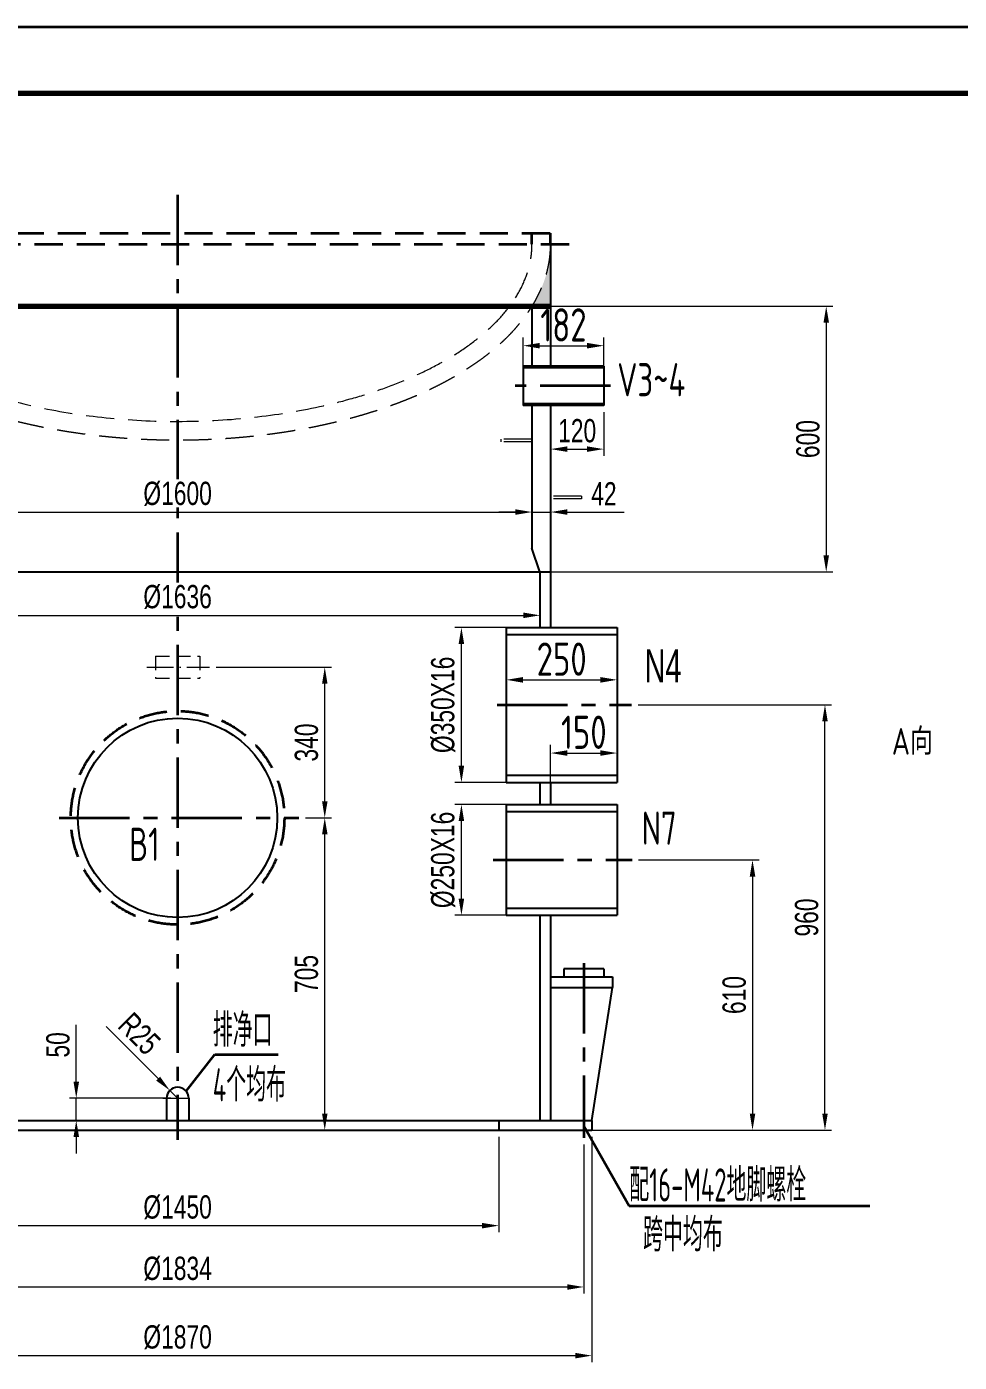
# Model space of a CAD drawing. Header units: millimetres. Extents: x -375 to 8535, y -150 to 6150.
# Drawn here: x 1137 to 3243, y 3135 to 6150 of the extents above; entities that cross this region are included whole.
import ezdxf
from ezdxf.enums import TextEntityAlignment as Align

# ---------------------------------------------------------------- set-up
doc = ezdxf.new("R2010")
doc.units = ezdxf.units.MM
doc.header["$LTSCALE"] = 5
for name, pattern in [('ACAD_ISO10W100', [18, 12, -3, 0, -3]), ('CENTER', [50.8, 31.75, -6.35, 6.35, -6.35]), ('DASHED', [19.05, 12.7, -6.35]), ('HIDDEN', [9.525, 6.35, -3.175])]:
    doc.linetypes.add(name, pattern=pattern)
for name, color, linetype, lineweight in [('1轮廓实线层', 7, 'Continuous', 70), ('2细线层', 4, 'Continuous', 35), ('3中心线层', 1, 'CENTER', 35), ('4虚线层', 6, 'DASHED', 35), ('6文字层', 3, 'Continuous', 35), ('6文字层 @ 1', 3, 'Continuous', 35), ('中心线', 1, 'ACAD_ISO10W100', 18), ('图框层', 7, 'Continuous', 70)]:
    doc.layers.add(name, color=color, linetype=linetype, lineweight=lineweight)
doc.styles.add('HGCAD', font='HGCAD.SHX', dxfattribs={"width": 0.75, "bigfont": 'HGCADHZ.SHX'})
doc.styles.add('PC_TEXTSTYLE', font='isocp.shx', dxfattribs={"width": 0.8, "bigfont": 'hzfs.shx'})
doc.dimstyles.new('HGCAD$0', dxfattribs={"dimscale": 15, "dimtxt": 3.5, "dimasz": 2.5, "dimexe": 1, "dimexo": 1, "dimgap": 1, "dimtad": 1, "dimdec": 1, "dimlfac": -1, "dimdsep": 46, "dimtxsty": 'HGCAD', "dimcen": 0, "dimclrd": 4, "dimclre": 4, "dimclrt": 3, "dimadec": 1, "dimazin": 0, "dimtfac": 1, "dimtmove": 0, "dimatfit": 3, "dimfxl": 0, "dimlwd": 15, "dimlwe": 15, "dimarcsym": 0})
doc.dimstyles.new('ISO-25', dxfattribs={"dimscale": 15, "dimtxt": 5, "dimasz": 2.5, "dimexe": 1.25, "dimexo": 0.625, "dimtad": 1, "dimlfac": -1, "dimtxsty": 'PC_TEXTSTYLE', "dimcen": 2.5, "dimclrd": 4, "dimclre": 4, "dimclrt": 3, "dimadec": 0, "dimazin": 0, "dimtfac": 1, "dimtmove": 0, "dimatfit": 3, "dimfxl": 0, "dimlwd": 15, "dimlwe": 15, "dimarcsym": 0})

# ---------------------------------------------------------------- blocks, each defined once
blk = doc.blocks.new('*D87')
at = {"layer": '1轮廓实线层', "color": 4, "lineweight": 15, "ltscale": 15}
for p, q in [((660.1, 4820.8), (660.1, 4836.2)), ((2296.1, 4820.8), (2296.1, 4836.2)), ((697.6, 4821.2), (2258.6, 4821.2))]:
    blk.add_line(p, q, dxfattribs=at)
at = {"layer": '1轮廓实线层', "color": 4}
for points in [[(697.6, 4827.5), (697.6, 4815), (660.1, 4821.2)], [(2258.6, 4815), (2258.6, 4827.5), (2296.1, 4821.2)]]:
    blk.add_solid(points, dxfattribs=at)
at = {"layer": 'Defpoints', "color": 0}
for p in [(660.1, 4805.8), (2296.1, 4821.2), (2296.1, 4805.8)]:
    blk.add_point(p, dxfattribs=at)
at = {"layer": '1轮廓实线层', "color": 3, "lineweight": 30, "ltscale": 15, "insert": (1478.1, 4862.5), "char_height": 52.5, "attachment_point": 5, "style": 'HGCAD', "bg_fill": 3, "box_fill_scale": 1.1, "bg_fill_color": 256, "bg_fill_true_color": 13158600, "bg_fill_transparency": 0}
blk.add_mtext('%%c1636{}{{\\H0.7x;}{}}', dxfattribs=at)
blk = doc.blocks.new('*D90')
at = {"layer": '1轮廓实线层', "color": 4, "lineweight": 15, "ltscale": 15}
for p, q in [((753.1, 3644.1), (753.1, 3428.5)), ((2203.1, 3644.1), (2203.1, 3428.5)), ((790.6, 3443.5), (2165.6, 3443.5))]:
    blk.add_line(p, q, dxfattribs=at)
at = {"layer": '1轮廓实线层', "color": 4}
for points in [[(790.6, 3449.7), (790.6, 3437.2), (753.1, 3443.5)], [(2165.6, 3437.2), (2165.6, 3449.7), (2203.1, 3443.5)]]:
    blk.add_solid(points, dxfattribs=at)
at = {"layer": 'Defpoints', "color": 0}
for p in [(753.1, 3659.1), (2203.1, 3659.1), (2203.1, 3443.5)]:
    blk.add_point(p, dxfattribs=at)
at = {"layer": '1轮廓实线层', "color": 3, "lineweight": 30, "ltscale": 15, "insert": (1478.1, 3484.7), "char_height": 52.5, "attachment_point": 5, "style": 'HGCAD', "bg_fill": 3, "box_fill_scale": 1.1, "bg_fill_color": 256, "bg_fill_true_color": 13158600, "bg_fill_transparency": 0}
blk.add_mtext('%%c1450{}{{\\H0.7x;}{}}', dxfattribs=at)
blk = doc.blocks.new('*D92')
at = {"layer": '1轮廓实线层', "color": 4, "lineweight": 15, "ltscale": 15}
for p, q in [((561.1, 3626.4), (561.1, 3290)), ((2395.1, 3626.4), (2395.1, 3290)), ((598.6, 3305), (2357.6, 3305))]:
    blk.add_line(p, q, dxfattribs=at)
at = {"layer": '1轮廓实线层', "color": 4}
for points in [[(598.6, 3311.2), (598.6, 3298.7), (561.1, 3305)], [(2357.6, 3298.7), (2357.6, 3311.2), (2395.1, 3305)]]:
    blk.add_solid(points, dxfattribs=at)
at = {"layer": 'Defpoints', "color": 0}
for p in [(561.1, 3641.4), (2395.1, 3641.4), (2395.1, 3305)]:
    blk.add_point(p, dxfattribs=at)
at = {"layer": '1轮廓实线层', "color": 3, "lineweight": 30, "ltscale": 15, "insert": (1478.1, 3346.2), "char_height": 52.5, "attachment_point": 5, "style": 'HGCAD', "bg_fill": 3, "box_fill_scale": 1.1, "bg_fill_color": 256, "bg_fill_true_color": 13158600, "bg_fill_transparency": 0}
blk.add_mtext('%%c1834{}{{\\H0.7x;}{}}', dxfattribs=at)
blk = doc.blocks.new('*D94')
at = {"layer": '1轮廓实线层', "color": 4, "lineweight": 15, "ltscale": 15}
for p, q in [((543.1, 3644.1), (543.1, 3135)), ((2413.1, 3644.1), (2413.1, 3135)), ((580.6, 3150), (2375.6, 3150))]:
    blk.add_line(p, q, dxfattribs=at)
at = {"layer": '1轮廓实线层', "color": 4}
for points in [[(580.6, 3156.3), (580.6, 3143.8), (543.1, 3150)], [(2375.6, 3143.8), (2375.6, 3156.3), (2413.1, 3150)]]:
    blk.add_solid(points, dxfattribs=at)
at = {"layer": 'Defpoints', "color": 0}
for p in [(543.1, 3659.1), (2413.1, 3659.1), (2413.1, 3150)]:
    blk.add_point(p, dxfattribs=at)
at = {"layer": '1轮廓实线层', "color": 3, "lineweight": 30, "ltscale": 15, "insert": (1478.1, 3191.3), "char_height": 52.5, "attachment_point": 5, "style": 'HGCAD', "bg_fill": 3, "box_fill_scale": 1.1, "bg_fill_color": 256, "bg_fill_true_color": 13158600, "bg_fill_transparency": 0}
blk.add_mtext('%%c1870{}{{\\H0.7x;}{}}', dxfattribs=at)
blk = doc.blocks.new('*D96')
at = {"layer": '1轮廓实线层', "color": 4, "lineweight": 15, "ltscale": 15}
for p, q in [((2278.1, 5084.9), (2278.1, 5039.4)), ((678.1, 5062.7), (678.1, 5039.4)), ((715.6, 5054.4), (2240.6, 5054.4))]:
    blk.add_line(p, q, dxfattribs=at)
at = {"layer": '1轮廓实线层', "color": 4}
for points in [[(715.6, 5060.6), (715.6, 5048.1), (678.1, 5054.4)], [(2240.6, 5048.1), (2240.6, 5060.6), (2278.1, 5054.4)]]:
    blk.add_solid(points, dxfattribs=at)
at = {"layer": 'Defpoints', "color": 0}
for p in [(2278.1, 5099.9), (678.1, 5077.7), (2278.1, 5054.4)]:
    blk.add_point(p, dxfattribs=at)
at = {"layer": '1轮廓实线层', "color": 3, "lineweight": 30, "ltscale": 15, "insert": (1478.1, 5095.6), "char_height": 52.5, "attachment_point": 5, "style": 'HGCAD', "bg_fill": 3, "box_fill_scale": 1.1, "bg_fill_color": 256, "bg_fill_true_color": 13158600, "bg_fill_transparency": 0}
blk.add_mtext('%%c1600{}{{\\H0.7x;}{}}', dxfattribs=at)
blk = doc.blocks.new('*D97')
at = {"layer": '1轮廓实线层', "color": 4, "lineweight": 15, "ltscale": 15}
for p, q in [((2278.1, 5069.4), (2278.1, 5069.4)), ((2320.1, 5069.4), (2320.1, 5069.4)), ((2240.6, 5054.4), (2203.1, 5054.4)), ((2278.1, 5054.4), (2320.1, 5054.4)), ((2357.6, 5054.4), (2485.9, 5054.4))]:
    blk.add_line(p, q, dxfattribs=at)
at = {"layer": '1轮廓实线层', "color": 4}
for points in [[(2240.6, 5048.1), (2240.6, 5060.6), (2278.1, 5054.4)], [(2357.6, 5060.6), (2357.6, 5048.1), (2320.1, 5054.4)]]:
    blk.add_solid(points, dxfattribs=at)
at = {"layer": 'Defpoints', "color": 0}
for p in [(2278.1, 5054.4), (2320.1, 5054.4), (2320.1, 5054.4)]:
    blk.add_point(p, dxfattribs=at)
at = {"layer": '1轮廓实线层', "color": 3, "lineweight": 30, "ltscale": 15, "insert": (2440.5, 5095.6), "char_height": 52.5, "attachment_point": 5, "style": 'HGCAD', "bg_fill": 3, "box_fill_scale": 1.1, "bg_fill_color": 256, "bg_fill_true_color": 13158600, "bg_fill_transparency": 0}
blk.add_mtext('42', dxfattribs=at)
blk = doc.blocks.new('*D100')
at = {"layer": '1轮廓实线层', "color": 4, "lineweight": 15, "ltscale": 15}
for p, q in [((2258.1, 5371), (2258.1, 5448.7)), ((2295.6, 5429.9), (2402.6, 5429.9)), ((2440.1, 5371), (2440.1, 5448.7))]:
    blk.add_line(p, q, dxfattribs=at)
at = {"layer": '1轮廓实线层', "color": 4}
for points in [[(2295.6, 5436.2), (2295.6, 5423.7), (2258.1, 5429.9)], [(2402.6, 5423.7), (2402.6, 5436.2), (2440.1, 5429.9)]]:
    blk.add_solid(points, dxfattribs=at)
at = {"layer": 'Defpoints', "color": 0}
for p in [(2440.1, 5429.9), (2258.1, 5361.6), (2440.1, 5361.6)]:
    blk.add_point(p, dxfattribs=at)
at = {"layer": '1轮廓实线层', "color": 3, "ltscale": 15, "insert": (2349.1, 5476.8), "char_height": 75, "attachment_point": 5, "style": 'PC_TEXTSTYLE'}
blk.add_mtext('182', dxfattribs=at)
blk = doc.blocks.new('*D101')
at = {"layer": '1轮廓实线层', "color": 4, "lineweight": 15, "ltscale": 15}
for p, q in [((2440.1, 5279.6), (2440.1, 5181.5)), ((2320.1, 5240.1), (2320.1, 5181.5)), ((2357.6, 5196.5), (2402.6, 5196.5))]:
    blk.add_line(p, q, dxfattribs=at)
at = {"layer": '1轮廓实线层', "color": 4}
for points in [[(2357.6, 5202.7), (2357.6, 5190.2), (2320.1, 5196.5)], [(2402.6, 5190.2), (2402.6, 5202.7), (2440.1, 5196.5)]]:
    blk.add_solid(points, dxfattribs=at)
at = {"layer": 'Defpoints', "color": 0}
blk.add_point((2440.1, 5294.6), dxfattribs=at)
at = {"layer": '1轮廓实线层', "color": 3, "lineweight": 30, "ltscale": 15, "insert": (2380.1, 5237.7), "char_height": 52.5, "attachment_point": 5, "style": 'HGCAD', "bg_fill": 3, "box_fill_scale": 1.1, "bg_fill_color": 256, "bg_fill_true_color": 13158600, "bg_fill_transparency": 0}
blk.add_mtext('120', dxfattribs=at)
at = {"layer": 'Defpoints', "color": 0}
for p in [(2320.1, 5255.1), (2440.1, 5196.5)]:
    blk.add_point(p, dxfattribs=at)
blk = doc.blocks.new('*D102')
at = {"layer": '1轮廓实线层', "color": 4, "lineweight": 15, "ltscale": 15}
for p, q in [((2194.4, 5519.1), (2957.3, 5519.1)), ((2942.3, 5481.6), (2942.3, 4956.6)), ((2205.9, 4919.1), (2957.3, 4919.1))]:
    blk.add_line(p, q, dxfattribs=at)
at = {"layer": '1轮廓实线层', "color": 4}
for points in [[(2948.6, 5481.6), (2936.1, 5481.6), (2942.3, 5519.1)], [(2936.1, 4956.6), (2948.6, 4956.6), (2942.3, 4919.1)]]:
    blk.add_solid(points, dxfattribs=at)
at = {"layer": 'Defpoints', "color": 0}
for p in [(2179.4, 5519.1), (2190.9, 4919.1), (2942.3, 4919.1)]:
    blk.add_point(p, dxfattribs=at)
at = {"layer": '1轮廓实线层', "color": 3, "lineweight": 30, "ltscale": 15, "insert": (2901.1, 5219.1), "char_height": 52.5, "attachment_point": 5, "rotation": 90, "style": 'HGCAD', "bg_fill": 3, "box_fill_scale": 1.1, "bg_fill_color": 256, "bg_fill_true_color": 13158600, "bg_fill_transparency": 0}
blk.add_mtext('600', dxfattribs=at)
blk = doc.blocks.new('*D104')
at = {"layer": '1轮廓实线层', "color": 4, "lineweight": 15, "ltscale": 15}
for p, q in [((2517.6, 4619.1), (2954.5, 4619.1)), ((2939.5, 3696.6), (2939.5, 4581.6)), ((2542.5, 3659.1), (2954.5, 3659.1))]:
    blk.add_line(p, q, dxfattribs=at)
at = {"layer": '1轮廓实线层', "color": 4}
for points in [[(2945.8, 4581.6), (2933.3, 4581.6), (2939.5, 4619.1)], [(2933.3, 3696.6), (2945.8, 3696.6), (2939.5, 3659.1)]]:
    blk.add_solid(points, dxfattribs=at)
at = {"layer": 'Defpoints', "color": 0}
for p in [(2502.6, 4619.1), (2939.5, 4619.1), (2527.5, 3659.1)]:
    blk.add_point(p, dxfattribs=at)
at = {"layer": '1轮廓实线层', "color": 3, "lineweight": 30, "ltscale": 15, "insert": (2898.3, 4139.1), "char_height": 52.5, "attachment_point": 5, "rotation": 90, "style": 'HGCAD', "bg_fill": 3, "box_fill_scale": 1.1, "bg_fill_color": 256, "bg_fill_true_color": 13158600, "bg_fill_transparency": 0}
blk.add_mtext('960', dxfattribs=at)
blk = doc.blocks.new('*D107')
at = {"layer": '1轮廓实线层', "color": 4, "lineweight": 15, "ltscale": 15}
for p, q in [((1825.3, 4364.1), (1825.3, 4364.1)), ((1810.3, 3696.6), (1810.3, 4326.6)), ((1738.1, 3659.1), (1825.3, 3659.1))]:
    blk.add_line(p, q, dxfattribs=at)
at = {"layer": '1轮廓实线层', "color": 4}
for points in [[(1816.6, 4326.6), (1804.1, 4326.6), (1810.3, 4364.1)], [(1804.1, 3696.6), (1816.6, 3696.6), (1810.3, 3659.1)]]:
    blk.add_solid(points, dxfattribs=at)
at = {"layer": 'Defpoints', "color": 0}
for p in [(1810.3, 4364.1), (1810.3, 4364.1), (1723.1, 3659.1)]:
    blk.add_point(p, dxfattribs=at)
at = {"layer": '1轮廓实线层', "color": 3, "lineweight": 30, "ltscale": 15, "insert": (1769.1, 4011.6), "char_height": 52.5, "attachment_point": 5, "rotation": 90, "style": 'HGCAD', "bg_fill": 3, "box_fill_scale": 1.1, "bg_fill_color": 256, "bg_fill_true_color": 13158600, "bg_fill_transparency": 0}
blk.add_mtext('705', dxfattribs=at)
blk = doc.blocks.new('*D108')
at = {"layer": '1轮廓实线层', "color": 4, "lineweight": 15, "ltscale": 15}
for p, q in [((2518.9, 4269.1), (2790.9, 4269.1)), ((2775.9, 4231.6), (2775.9, 3696.6)), ((2381.3, 3659.1), (2790.9, 3659.1))]:
    blk.add_line(p, q, dxfattribs=at)
at = {"layer": '1轮廓实线层', "color": 4}
for points in [[(2782.2, 4231.6), (2769.7, 4231.6), (2775.9, 4269.1)], [(2769.7, 3696.6), (2782.2, 3696.6), (2775.9, 3659.1)]]:
    blk.add_solid(points, dxfattribs=at)
at = {"layer": 'Defpoints', "color": 0}
for p in [(2503.9, 4269.1), (2366.3, 3659.1), (2775.9, 3659.1)]:
    blk.add_point(p, dxfattribs=at)
at = {"layer": '1轮廓实线层', "color": 3, "lineweight": 30, "ltscale": 15, "insert": (2734.7, 3964.1), "char_height": 52.5, "attachment_point": 5, "rotation": 90, "style": 'HGCAD', "bg_fill": 3, "box_fill_scale": 1.1, "bg_fill_color": 256, "bg_fill_true_color": 13158600, "bg_fill_transparency": 0}
blk.add_mtext('610', dxfattribs=at)
blk = doc.blocks.new('*D109')
at = {"layer": '1轮廓实线层', "color": 4, "lineweight": 15, "ltscale": 15}
for p, q in [((1564.8, 4704.1), (1825.3, 4704.1)), ((1810.3, 4401.6), (1810.3, 4666.6)), ((1767, 4364.1), (1825.3, 4364.1))]:
    blk.add_line(p, q, dxfattribs=at)
at = {"layer": '1轮廓实线层', "color": 4}
for points in [[(1816.6, 4666.6), (1804.1, 4666.6), (1810.3, 4704.1)], [(1804.1, 4401.6), (1816.6, 4401.6), (1810.3, 4364.1)]]:
    blk.add_solid(points, dxfattribs=at)
at = {"layer": 'Defpoints', "color": 0}
for p in [(1549.8, 4704.1), (1810.3, 4704.1), (1752, 4364.1)]:
    blk.add_point(p, dxfattribs=at)
at = {"layer": '1轮廓实线层', "color": 3, "lineweight": 30, "ltscale": 15, "insert": (1769.1, 4534.1), "char_height": 52.5, "attachment_point": 5, "rotation": 90, "style": 'HGCAD', "bg_fill": 3, "box_fill_scale": 1.1, "bg_fill_color": 256, "bg_fill_true_color": 13158600, "bg_fill_transparency": 0}
blk.add_mtext('340', dxfattribs=at)
blk = doc.blocks.new('*D112')
at = {"layer": '1轮廓实线层', "color": 4, "lineweight": 15, "ltscale": 15}
blk.add_line((1478.1, 3731.1), (1460.5, 3748.8), dxfattribs=at)
at = {"layer": '1轮廓实线层', "color": 4}
blk.add_solid([(1429.6, 3771), (1438.5, 3779.8), (1460.5, 3748.8)], dxfattribs=at)
at = {"layer": 'Defpoints', "color": 0}
for p in [(1460.5, 3748.8), (1478.1, 3731.1)]:
    blk.add_point(p, dxfattribs=at)
at = {"layer": '1轮廓实线层', "color": 3, "lineweight": 30, "ltscale": 15, "insert": (1391.7, 3876.7), "char_height": 52.5, "attachment_point": 5, "rotation": 314.7811, "style": 'HGCAD', "bg_fill": 3, "box_fill_scale": 1.1, "bg_fill_color": 256, "bg_fill_true_color": 13158600, "bg_fill_transparency": 0}
blk.add_mtext('R25', dxfattribs=at)
at = {"layer": '1轮廓实线层', "color": 4, "lineweight": 15, "ltscale": 15}
blk.add_line((1317.2, 3893.2), (1434.1, 3775.4), dxfattribs=at)
blk = doc.blocks.new('*D113')
at = {"layer": '1轮廓实线层', "color": 4, "lineweight": 15, "ltscale": 15}
for p, q in [((1249.3, 3768.6), (1249.3, 3896.9)), ((1463.1, 3731.1), (1234.3, 3731.1)), ((1249.3, 3681.1), (1249.3, 3731.1)), ((1454.3, 3681.1), (1234.3, 3681.1)), ((1249.3, 3643.6), (1249.3, 3606.1))]:
    blk.add_line(p, q, dxfattribs=at)
at = {"layer": '1轮廓实线层', "color": 4}
for points in [[(1243.1, 3768.6), (1255.6, 3768.6), (1249.3, 3731.1)], [(1255.6, 3643.6), (1243.1, 3643.6), (1249.3, 3681.1)]]:
    blk.add_solid(points, dxfattribs=at)
at = {"layer": 'Defpoints', "color": 0}
for p in [(1249.3, 3731.1), (1478.1, 3731.1), (1469.3, 3681.1)]:
    blk.add_point(p, dxfattribs=at)
at = {"layer": '1轮廓实线层', "color": 3, "lineweight": 30, "ltscale": 15, "insert": (1208.1, 3851.5), "char_height": 52.5, "attachment_point": 5, "rotation": 90, "style": 'HGCAD', "bg_fill": 3, "box_fill_scale": 1.1, "bg_fill_color": 256, "bg_fill_true_color": 13158600, "bg_fill_transparency": 0}
blk.add_mtext('50', dxfattribs=at)
blk = doc.blocks.new('*D116')
at = {"layer": '1轮廓实线层', "color": 4, "lineweight": 15, "ltscale": 15}
for p, q in [((2242.6, 4794.1), (2103.8, 4794.1)), ((2118.8, 4481.6), (2118.8, 4756.6)), ((2237.8, 4444.1), (2103.8, 4444.1))]:
    blk.add_line(p, q, dxfattribs=at)
at = {"layer": '1轮廓实线层', "color": 4}
for points in [[(2125, 4756.6), (2112.5, 4756.6), (2118.8, 4794.1)], [(2112.5, 4481.6), (2125, 4481.6), (2118.8, 4444.1)]]:
    blk.add_solid(points, dxfattribs=at)
at = {"layer": 'Defpoints', "color": 0}
for p in [(2118.8, 4794.1), (2257.6, 4794.1), (2252.8, 4444.1)]:
    blk.add_point(p, dxfattribs=at)
at = {"layer": '1轮廓实线层', "color": 3, "lineweight": 30, "ltscale": 15, "insert": (2077.5, 4619.1), "char_height": 52.5, "attachment_point": 5, "rotation": 90, "style": 'HGCAD', "bg_fill": 3, "box_fill_scale": 1.1, "bg_fill_color": 256, "bg_fill_true_color": 13158600, "bg_fill_transparency": 0}
blk.add_mtext('%%c350X16{}{{\\H0.7x;}{}}', dxfattribs=at)
blk = doc.blocks.new('*D118')
at = {"layer": '1轮廓实线层', "color": 4, "lineweight": 15, "ltscale": 15}
for p, q in [((2242.6, 4394.1), (2103.8, 4394.1)), ((2118.8, 4181.6), (2118.8, 4356.6)), ((2237.8, 4144.1), (2103.8, 4144.1))]:
    blk.add_line(p, q, dxfattribs=at)
at = {"layer": '1轮廓实线层', "color": 4}
for points in [[(2125, 4356.6), (2112.5, 4356.6), (2118.8, 4394.1)], [(2112.5, 4181.6), (2125, 4181.6), (2118.8, 4144.1)]]:
    blk.add_solid(points, dxfattribs=at)
at = {"layer": 'Defpoints', "color": 0}
for p in [(2257.6, 4394.1), (2252.8, 4144.1)]:
    blk.add_point(p, dxfattribs=at)
at = {"layer": '1轮廓实线层', "color": 3, "lineweight": 30, "ltscale": 15, "insert": (2077.5, 4269.1), "char_height": 52.5, "attachment_point": 5, "rotation": 90, "style": 'HGCAD', "bg_fill": 3, "box_fill_scale": 1.1, "bg_fill_color": 256, "bg_fill_true_color": 13158600, "bg_fill_transparency": 0}
blk.add_mtext('%%c250X16{}{{\\H0.7x;}{}}', dxfattribs=at)
at = {"layer": 'Defpoints', "color": 0}
blk.add_point((2118.8, 4394.1), dxfattribs=at)
blk = doc.blocks.new('*D119')
at = {"layer": '1轮廓实线层', "color": 4, "lineweight": 15, "ltscale": 15}
for p, q in [((2220.1, 4742), (2220.1, 4656.8)), ((2470.1, 4742), (2470.1, 4656.8)), ((2257.6, 4675.6), (2432.6, 4675.6))]:
    blk.add_line(p, q, dxfattribs=at)
at = {"layer": '1轮廓实线层', "color": 4}
for points in [[(2257.6, 4681.8), (2257.6, 4669.3), (2220.1, 4675.6)], [(2432.6, 4669.3), (2432.6, 4681.8), (2470.1, 4675.6)]]:
    blk.add_solid(points, dxfattribs=at)
at = {"layer": 'Defpoints', "color": 0}
for p in [(2220.1, 4751.4), (2470.1, 4751.4), (2470.1, 4675.6)]:
    blk.add_point(p, dxfattribs=at)
at = {"layer": '1轮廓实线层', "color": 3, "ltscale": 15, "insert": (2345.1, 4722.4), "char_height": 75, "attachment_point": 5, "style": 'PC_TEXTSTYLE'}
blk.add_mtext('250', dxfattribs=at)
blk = doc.blocks.new('*D120')
at = {"layer": '1轮廓实线层', "color": 4, "lineweight": 15, "ltscale": 15}
for p, q in [((2320.1, 4445.4), (2320.1, 4529.1)), ((2470.1, 4453.5), (2470.1, 4529.1)), ((2357.6, 4510.3), (2432.6, 4510.3))]:
    blk.add_line(p, q, dxfattribs=at)
at = {"layer": '1轮廓实线层', "color": 4}
for points in [[(2357.6, 4516.6), (2357.6, 4504.1), (2320.1, 4510.3)], [(2432.6, 4504.1), (2432.6, 4516.6), (2470.1, 4510.3)]]:
    blk.add_solid(points, dxfattribs=at)
at = {"layer": 'Defpoints', "color": 0}
for p in [(2470.1, 4510.3), (2320.1, 4436), (2470.1, 4444.1)]:
    blk.add_point(p, dxfattribs=at)
at = {"layer": '1轮廓实线层', "color": 3, "ltscale": 15, "insert": (2395.1, 4557.2), "char_height": 75, "attachment_point": 5, "style": 'PC_TEXTSTYLE'}
blk.add_mtext('150', dxfattribs=at)
blk = doc.blocks.new('*U216')
at = {"layer": '2细线层'}
blk.add_line((-375, 6150), (8535, 6150), dxfattribs=at)
at = {"layer": '图框层'}
blk.add_line((0, 6000), (8385, 6000), dxfattribs=at)

msp = doc.modelspace()

# ---------------------------------------------------------------- hatches: boundary and pattern name
at = {"layer": '中心线'}
h = msp.add_hatch(color=2, dxfattribs=at)
edge = h.paths.add_edge_path()
edge.add_spline(control_points=[(2283.862, 5528.512), (2286.17, 5532.555), (2288.375, 5536.629), (2290.476, 5540.732)], knot_values=[6.00525032, 6.00525032, 6.00525032, 6.00525032, 6.03256384, 6.03256384, 6.03256384, 6.03256384], degree=3, periodic=0)
edge.add_spline(control_points=[(2290.476, 5540.732), (2291.654, 5543.033), (2292.799, 5545.343), (2294.028, 5547.905), (2294.144, 5548.148), (2294.26, 5548.391)], knot_values=[6.03256384, 6.03256384, 6.03256384, 6.03256384, 6.04788305, 6.04788305, 6.04948884, 6.04948884, 6.04948884, 6.04948884], degree=3, periodic=0)
edge.add_spline(control_points=[(2294.26, 5548.391), (2294.729, 5549.376), (2295.192, 5550.363), (2295.648, 5551.351)], knot_values=[6.04948884, 6.04948884, 6.04948884, 6.04948884, 6.05599171, 6.05599171, 6.05599171, 6.05599171], degree=3, periodic=0)
edge.add_spline(control_points=[(2295.648, 5551.351), (2298.655, 5557.853), (2301.398, 5564.421), (2303.871, 5571.048)], knot_values=[6.05599171, 6.05599171, 6.05599171, 6.05599171, 6.09877426, 6.09877426, 6.09877426, 6.09877426], degree=3, periodic=0)
edge.add_spline(control_points=[(2303.871, 5571.048), (2305.583, 5575.638), (2307.165, 5580.256), (2308.614, 5584.898)], knot_values=[6.09877426, 6.09877426, 6.09877426, 6.09877426, 6.12840431, 6.12840431, 6.12840431, 6.12840431], degree=3, periodic=0)
edge.add_spline(control_points=[(2308.614, 5584.898), (2308.684, 5585.123), (2308.754, 5585.348), (2309.459, 5587.629), (2310.069, 5589.691), (2310.652, 5591.757)], knot_values=[6.12840431, 6.12840431, 6.12840431, 6.12840431, 6.12983873, 6.12983873, 6.14295746, 6.14295746, 6.14295746, 6.14295746], degree=3, periodic=0)
edge.add_spline(control_points=[(2310.652, 5591.757), (2311.041, 5593.136), (2311.419, 5594.517), (2311.784, 5595.9)], knot_values=[6.14295746, 6.14295746, 6.14295746, 6.14295746, 6.15171525, 6.15171525, 6.15171525, 6.15171525], degree=3, periodic=0)
edge.add_spline(control_points=[(2311.784, 5595.9), (2313.465, 5602.257), (2314.897, 5608.654), (2316.072, 5615.08)], knot_values=[6.15171525, 6.15171525, 6.15171525, 6.15171525, 6.19196577, 6.19196577, 6.19196577, 6.19196577], degree=3, periodic=0)
edge.add_spline(control_points=[(2316.072, 5615.08), (2316.652, 5618.245), (2317.169, 5621.418), (2317.907, 5626.578), (2318.166, 5628.561), (2318.4, 5630.546)], knot_values=[6.19196577, 6.19196577, 6.19196577, 6.19196577, 6.2117944, 6.2117944, 6.22415244, 6.22415244, 6.22415244, 6.22415244], degree=3, periodic=0)
edge.add_spline(control_points=[(2318.4, 5630.546), (2318.634, 5632.519), (2318.843, 5634.495), (2319.028, 5636.472)], knot_values=[6.22415244, 6.22415244, 6.22415244, 6.22415244, 6.23644144, 6.23644144, 6.23644144, 6.23644144], degree=3, periodic=0)
edge.add_spline(control_points=[(2319.028, 5636.472), (2319.186, 5638.165), (2319.327, 5639.858), (2319.449, 5641.553)], knot_values=[6.23644144, 6.23644144, 6.23644144, 6.23644144, 6.24696159, 6.24696159, 6.24696159, 6.24696159], degree=3, periodic=0)
edge.add_spline(control_points=[(2319.449, 5641.553), (2319.872, 5647.387), (2320.084, 5653.231), (2320.084, 5659.075)], knot_values=[6.24696159, 6.24696159, 6.24696159, 6.24696159, 6.28318531, 6.28318531, 6.28318531, 6.28318531], degree=3, periodic=0)
edge.add_line((2320.084, 5659.075), (2320.084, 5519.075))
edge.add_line((2320.084, 5519.075), (2278.259, 5519.075))
edge.add_spline(control_points=[(2278.259, 5519.075), (2280.189, 5522.202), (2282.057, 5525.348), (2283.862, 5528.512)], knot_values=[5.98387945, 5.98387945, 5.98387945, 5.98387945, 6.00525032, 6.00525032, 6.00525032, 6.00525032], degree=3, periodic=0)

# ---------------------------------------------------------------- linework, layer by layer
for p, q in [((2320.084, 5659.075), (2320.084, 5383.575)), ((2278.084, 5518.792), (2278.084, 5383.575)), ((2278.18, 5519.075), (2320.084, 5519.075)), ((2440.084, 5383.575), (2258.084, 5383.575)), ((2258.084, 5383.575), (2258.084, 5294.575)), ((2440.084, 5379.575), (2258.084, 5379.575)), ((2440.084, 5383.575), (2440.084, 5294.575)), ((2440.084, 5298.575), (2258.084, 5298.575)), ((2440.084, 5294.575), (2258.084, 5294.575)), ((2278.084, 5294.575), (2278.084, 4973.075)), ((2320.084, 5294.575), (2320.084, 4794.075)), ((2296.084, 4919.075), (2278.084, 4973.075)), ((636.084, 4919.075), (2320.084, 4919.075)), ((2296.084, 4919.075), (2296.084, 4794.075)), ((2220.084, 4794.075), (2470.084, 4794.075)), ((2220.084, 4794.075), (2220.084, 4619.075)), ((2470.084, 4794.075), (2470.084, 4619.075)), ((2220.084, 4778.075), (2470.084, 4778.075)), ((2220.084, 4619.075), (2220.084, 4444.075)), ((2470.084, 4619.075), (2470.084, 4444.075)), ((2220.084, 4460.075), (2470.084, 4460.075)), ((2220.084, 4444.075), (2470.084, 4444.075)), ((2296.084, 4444.075), (2296.084, 4394.075)), ((2320.084, 4444.075), (2320.084, 4394.075)), ((2220.084, 4394.075), (2470.084, 4394.075)), ((2220.084, 4394.075), (2220.084, 4144.075)), ((2220.084, 4378.075), (2470.084, 4378.075)), ((2470.084, 4394.075), (2470.084, 4144.075)), ((2220.084, 4160.075), (2470.084, 4160.075)), ((2220.084, 4144.075), (2470.084, 4144.075)), ((2296.084, 4144.075), (2296.084, 3681.075)), ((2320.084, 4144.075), (2320.084, 3681.075)), ((2440.084, 4023.075), (2350.084, 4023.075)), ((2350.084, 4023.075), (2350.084, 4005.075)), ((2440.084, 4023.075), (2440.084, 4005.075)), ((2320.084, 4005.075), (2460.084, 4005.075)), ((2320.084, 3981.075), (2460.084, 3981.075)), ((2413.084, 3681.075), (2460.084, 3981.075)), ((2460.084, 4005.075), (2460.084, 3981.075)), ((1453.084, 3731.075), (1453.084, 3681.075)), ((1503.084, 3731.075), (1503.084, 3681.075)), ((543.084, 3681.075), (2413.084, 3681.075)), ((2203.084, 3681.075), (2203.084, 3659.075)), ((2413.084, 3681.075), (2413.084, 3659.075)), ((2413.084, 3681.075), (2413.084, 3659.075)), ((543.084, 3659.075), (2413.084, 3659.075))]:
    msp.add_line(p, q)
msp.add_circle((1478.084, 4364.075), 225)
msp.add_arc((1478.084, 3731.075), 25, 0, 180)
at = {"layer": '1轮廓实线层', "ltscale": 15}
msp.add_line((639.253, 5519.075), (2320.084, 5519.075), dxfattribs=at)
at = {"layer": '2细线层', "ltscale": 15}
for p, q in [((1497.19, 3747.199), (1562.108, 3829.833)), ((1562.108, 3829.833), (1705.051, 3829.833)), ((2497.832, 3487.964), (3040.534, 3487.964))]:
    msp.add_line(p, q, dxfattribs=at)
msp.add_lwpolyline([(3227.86, 4485.5, 0, 11.732, 0), (3192.85, 4485.5, 0, 0, 0), (3094.579, 4485.5, 0, 0, 0)], format="xyseb", dxfattribs=at)
at = {"layer": '3中心线层'}
for p, q in [((1478.084, 5770.512), (1478.084, 3636.835)), ((2455.577, 5339.075), (2239.903, 5339.075)), ((2199.33, 4619.075), (2502.577, 4619.075)), ((1210.689, 4364.075), (1751.974, 4364.075)), ((2190.644, 4269.075), (2503.94, 4269.075)), ((2395.084, 4036.122), (2395.084, 3641.375))]:
    msp.add_line(p, q, dxfattribs=at)
at = {"layer": '4虚线层'}
for p, q in [((636.084, 5684.075), (2320.084, 5684.075)), ((2278.084, 5659.075), (2278.084, 5684.075)), ((2320.084, 5659.075), (2320.084, 5684.075)), ((583.689, 5659.075), (2374.994, 5659.075))]:
    msp.add_line(p, q, dxfattribs=at)
at = {"layer": '4虚线层', "lineweight": 15}
for p, q in [((2278.084, 5219.075), (2208.084, 5219.075)), ((2208.084, 5219.075), (2208.084, 5213.075)), ((2278.084, 5213.075), (2208.084, 5213.075))]:
    msp.add_line(p, q, dxfattribs=at)
at = {"layer": '4虚线层'}
msp.add_circle((1478.084, 4364.075), 241, dxfattribs=at)
at = {"layer": '4虚线层', "lineweight": 15}
msp.add_ellipse((1478.084, 5659.075), major_axis=(-800, 0), ratio=0.5, start_param=0, end_param=3.14159265, dxfattribs=at)
msp.add_open_spline([(636.084, 5659.075), (636.084, 5656.259), (636.183, 5650.626), (636.625, 5642.183), (637.361, 5633.754), (638.39, 5625.344), (639.711, 5616.959), (641.32, 5608.607), (643.215, 5600.291), (645.394, 5592.019), (647.853, 5583.793), (650.59, 5575.62), (653.599, 5567.504), (656.879, 5559.447), (660.424, 5551.455), (664.231, 5543.529), (668.295, 5535.672), (672.615, 5527.887), (677.184, 5520.177), (682, 5512.542), (687.059, 5504.984), (692.357, 5497.506), (697.89, 5490.108), (703.657, 5482.79), (709.652, 5475.556), (715.873, 5468.404), (722.316, 5461.336), (728.98, 5454.353), (735.86, 5447.455), (742.953, 5440.643), (750.258, 5433.918), (757.771, 5427.28), (765.49, 5420.729), (773.411, 5414.267), (781.533, 5407.895), (789.852, 5401.612), (798.366, 5395.419), (807.072, 5389.318), (815.967, 5383.308), (825.05, 5377.391), (834.317, 5371.567), (843.765, 5365.837), (853.392, 5360.202), (863.195, 5354.663), (873.172, 5349.22), (883.32, 5343.874), (893.635, 5338.627), (904.115, 5333.478), (914.757, 5328.43), (925.558, 5323.482), (936.515, 5318.636), (947.626, 5313.892), (958.886, 5309.251), (970.293, 5304.715), (981.845, 5300.284), (993.536, 5295.959), (1005.365, 5291.741), (1017.329, 5287.63), (1029.423, 5283.628), (1041.644, 5279.736), (1053.989, 5275.954), (1066.455, 5272.283), (1079.038, 5268.724), (1091.735, 5265.277), (1104.542, 5261.944), (1117.455, 5258.726), (1130.471, 5255.622), (1143.586, 5252.634), (1156.796, 5249.762), (1170.099, 5247.007), (1183.489, 5244.37), (1196.963, 5241.852), (1210.518, 5239.452), (1224.15, 5237.172), (1237.854, 5235.012), (1251.626, 5232.972), (1265.464, 5231.054), (1279.362, 5229.257), (1293.318, 5227.582), (1307.326, 5226.029), (1321.383, 5224.599), (1335.485, 5223.293), (1349.628, 5222.109), (1363.808, 5221.05), (1378.021, 5220.114), (1392.262, 5219.303), (1406.528, 5218.616), (1420.815, 5218.054), (1435.118, 5217.617), (1449.433, 5217.304), (1463.757, 5217.117), (1478.084, 5217.054), (1492.412, 5217.117), (1506.736, 5217.304), (1521.051, 5217.617), (1535.354, 5218.054), (1549.64, 5218.616), (1563.906, 5219.303), (1578.148, 5220.114), (1592.36, 5221.05), (1606.54, 5222.109), (1620.683, 5223.293), (1634.786, 5224.599), (1648.843, 5226.029), (1662.851, 5227.582), (1676.807, 5229.257), (1690.705, 5231.054), (1704.543, 5232.972), (1718.315, 5235.012), (1732.019, 5237.172), (1745.651, 5239.452), (1759.205, 5241.852), (1772.68, 5244.37), (1786.07, 5247.007), (1799.372, 5249.762), (1812.583, 5252.634), (1825.698, 5255.622), (1838.714, 5258.726), (1851.627, 5261.944), (1864.434, 5265.277), (1877.13, 5268.724), (1889.713, 5272.283), (1902.179, 5275.954), (1914.525, 5279.736), (1926.746, 5283.628), (1938.84, 5287.63), (1950.803, 5291.741), (1962.632, 5295.959), (1974.324, 5300.284), (1985.875, 5304.715), (1997.283, 5309.251), (2008.543, 5313.892), (2019.653, 5318.636), (2030.611, 5323.482), (2041.412, 5328.43), (2052.054, 5333.478), (2062.534, 5338.627), (2072.849, 5343.874), (2082.997, 5349.22), (2092.973, 5354.663), (2102.777, 5360.202), (2112.404, 5365.837), (2121.852, 5371.567), (2131.119, 5377.391), (2140.202, 5383.308), (2149.097, 5389.318), (2157.803, 5395.419), (2166.317, 5401.612), (2174.636, 5407.895), (2182.757, 5414.267), (2190.679, 5420.729), (2198.397, 5427.28), (2205.91, 5433.918), (2213.215, 5440.643), (2220.309, 5447.455), (2227.189, 5454.353), (2233.853, 5461.336), (2240.296, 5468.404), (2246.517, 5475.556), (2252.512, 5482.79), (2258.278, 5490.108), (2263.812, 5497.506), (2269.11, 5504.984), (2274.169, 5512.542), (2278.985, 5520.177), (2283.554, 5527.887), (2287.873, 5535.672), (2291.938, 5543.529), (2295.745, 5551.455), (2299.29, 5559.447), (2302.569, 5567.504), (2305.579, 5575.62), (2308.315, 5583.793), (2310.775, 5592.019), (2312.954, 5600.291), (2314.849, 5608.607), (2316.458, 5616.959), (2317.778, 5625.344), (2318.807, 5633.754), (2319.544, 5642.183), (2319.986, 5650.626), (2320.084, 5656.259), (2320.084, 5659.075)], degree=3, knots=[0, 0, 0, 0, 8.4475817, 16.89886694, 25.35756641, 33.82740451, 42.31212467, 50.81549301, 59.34130002, 67.89335976, 76.47550675, 85.0915904, 93.74546715, 102.4409906, 111.18199994, 119.97230706, 128.81568275, 137.71584239, 146.67643158, 155.70101196, 164.79304766, 173.95589247, 183.19277809, 192.50680355, 201.90092586, 211.37795191, 220.94053177, 230.59115323, 240.33213753, 250.1656363, 260.09362958, 270.11792475, 280.24015644, 290.46178717, 300.78410866, 311.20824376, 321.73514893, 332.36561706, 343.10028071, 353.93961562, 364.88394442, 375.93344055, 387.08813232, 398.34790696, 409.71251486, 421.18157373, 432.75457278, 444.43087695, 456.20973097, 468.09026347, 480.07149103, 492.15232204, 504.33156063, 516.60791044, 528.97997829, 541.4462778, 554.0052329, 566.6551813, 579.39437775, 592.22099737, 605.13313882, 618.12882732, 631.20601776, 644.36259756, 657.59638958, 670.90515489, 684.28659551, 697.7383571, 711.2580315, 724.84315937, 738.49123261, 752.19969685, 765.96595382, 779.78736375, 793.66124762, 807.58488948, 821.55553869, 835.5704121, 849.62669623, 863.72154943, 877.85210397, 892.01546816, 906.20872842, 920.42895133, 934.67318563, 948.93846429, 963.2218065, 977.52021964, 991.83070128, 1006.15024114, 1020.47582308, 1034.80442704, 1049.133031, 1063.45861294, 1077.7781528, 1092.08863444, 1106.38704758, 1120.67038979, 1134.93566846, 1149.17990276, 1163.40012566, 1177.59338592, 1191.75675012, 1205.88730466, 1219.98215785, 1234.03844198, 1248.05331539, 1262.0239646, 1275.94760647, 1289.82149034, 1303.64290026, 1317.40915723, 1331.11762147, 1344.76569471, 1358.35082258, 1371.87049699, 1385.32225857, 1398.7036992, 1412.0124645, 1425.24625652, 1438.40283632, 1451.48002676, 1464.47571527, 1477.38785671, 1490.21447634, 1502.95367279, 1515.60362118, 1528.16257628, 1540.62887579, 1553.00094364, 1565.27729345, 1577.45653205, 1589.53736306, 1601.51859061, 1613.39912312, 1625.17797714, 1636.8542813, 1648.42728036, 1659.89633922, 1671.26094712, 1682.52072176, 1693.67541353, 1704.72490967, 1715.66923847, 1726.50857338, 1737.24323703, 1747.87370515, 1758.40061032, 1768.82474543, 1779.14706691, 1789.36869764, 1799.49092934, 1809.51522451, 1819.44321778, 1829.27671655, 1839.01770085, 1848.66832231, 1858.23090218, 1867.70792823, 1877.10205053, 1886.416076, 1895.65296162, 1904.81580642, 1913.90784212, 1922.93242251, 1931.8930117, 1940.79317134, 1949.63654702, 1958.42685414, 1967.16786348, 1975.86338694, 1984.51726369, 1993.13334734, 2001.71549433, 2010.26755406, 2018.79336107, 2027.29672942, 2035.78144957, 2044.25128767, 2052.70998715, 2061.16127239, 2069.60885408, 2069.60885408, 2069.60885408, 2069.60885408], dxfattribs=at)
at = {"layer": '中心线'}
for p, q in [((1408.877, 4704.075), (1549.757, 4704.075)), ((1444.648, 3731.075), (1511.521, 3731.075))]:
    msp.add_line(p, q, dxfattribs=at)
at = {"layer": '中心线', "color": 6, "linetype": 'HIDDEN'}
for p, q in [((1428.084, 4729.075), (1528.084, 4729.075)), ((1428.084, 4729.075), (1428.084, 4679.075)), ((1528.084, 4729.075), (1528.084, 4679.075)), ((1428.084, 4679.075), (1528.084, 4679.075))]:
    msp.add_line(p, q, dxfattribs=at)

# ---------------------------------------------------------------- texts
at = {"layer": '6文字层', "ltscale": 15, "style": 'HGCAD', "width": 0.667}
msp.add_text('N4', height=75, dxfattribs=at).set_placement((2532.035, 4669.815))
at = {"layer": '6文字层', "style": 'PC_TEXTSTYLE', "width": 0.85}
msp.add_text('A向', height=60, dxfattribs=at).set_placement((3136.463, 4506.717), align=Align.CENTER)
at = {"layer": '6文字层', "ltscale": 15, "insert": (1368.73, 4341.872), "char_height": 75, "attachment_point": 1, "style": 'HGCAD'}
msp.add_mtext_dynamic_manual_height_columns('{\\Fisocp,hzfs|c134;\\C3;B1}', width=62.84359, gutter_width=750, heights=[0], dxfattribs=at)
at = {"layer": '6文字层 @ 1', "ltscale": 15, "style": 'PC_TEXTSTYLE', "width": 0.6}
for s, p in [('排净口', (1557.457, 3847.163)), ('配16-M42地脚螺栓', (2497.73, 3497.914)), ('跨中均布', (2528.824, 3385.719))]:
    msp.add_text(s, height=75, dxfattribs=at).set_placement(p)
at = {"layer": '6文字层 @ 1', "ltscale": 15, "char_height": 75, "attachment_point": 1, "style": 'HGCAD'}
for s, width, insert in [('{\\Fisocp,hzfs|c134;\\C3;V3~4}', 152.2148, (2470.664, 5390.571)), ('{\\Fisocp,hzfs|c134;\\C3;N7}', 62.84359, (2525.748, 4378.225))]:
    msp.add_mtext_dynamic_manual_height_columns(s, width=width, gutter_width=750, heights=[0], dxfattribs=dict(at, insert=insert))

# ---------------------------------------------------------------- dimensions: what is measured, and where the dimension line sits
at = {"layer": '1轮廓实线层', "ltscale": 15}
for base, p1, p2, picture, middle in [((2440.084, 5429.949), (2258.084, 5361.607), (2440.084, 5361.607), '*D100', (2349.084, 5476.824)), ((2470.084, 4510.344), (2320.084, 4435.993), (2470.084, 4444.075), '*D120', (2395.084, 4557.219))]:
    dim = msp.add_linear_dim(base=base, p1=p1, p2=p2, dimstyle='ISO-25', dxfattribs=at)
    dim.commit()
    dim.dimension.update_dxf_attribs({"geometry": picture, "text_midpoint": middle})

# ---------------------------------------------------------------- next in the draw order: dimensions: what is measured, and where the dimension line sits
at = {"layer": '1轮廓实线层', "lineweight": 30, "ltscale": 15}
dim = msp.add_linear_dim(base=(2440.084, 5196.479), p1=(2320.084, 5255.059), p2=(2440.084, 5294.575), dimstyle='HGCAD$0', override={"dimtxsty": 'HGCAD'}, dxfattribs=at)
dim.commit()
dim.dimension.update_dxf_attribs({"geometry": '*D101', "text_midpoint": (2380.084, 5237.729)})
for base, p1, p2, text, picture, middle in [((2278.084, 5054.371), (678.084, 5077.731), (2278.084, 5099.937), '%%c1600{}{{\\H0.7x;}{}}', '*D96', (1478.084, 5095.621)), ((2296.084, 4821.226), (660.084, 4805.845), (2296.084, 4805.845), '%%c<>{}{{\\H0.7x;}{}}', '*D87', (1478.084, 4862.476)), ((2203.084, 3443.488), (753.084, 3659.075), (2203.084, 3659.075), '%%c<>{}{{\\H0.7x;}{}}', '*D90', (1478.084, 3484.738))]:
    dim = msp.add_linear_dim(base=base, p1=p1, p2=p2, text=text, dimstyle='HGCAD$0', override={"dimtxsty": 'HGCAD'}, dxfattribs=at)
    dim.commit()
    dim.dimension.update_dxf_attribs({"geometry": picture, "text_midpoint": middle})
dim = msp.add_linear_dim(base=(2939.516, 4619.075), p1=(2527.491, 3659.075), p2=(2502.577, 4619.075), angle=90, dimstyle='HGCAD$0', override={"dimtxsty": 'HGCAD'}, dxfattribs=at)
dim.commit()
dim.dimension.update_dxf_attribs({"geometry": '*D104', "text_midpoint": (2898.266, 4139.075)})
dim = msp.add_linear_dim(base=(2118.771, 4394.075), p1=(2252.794, 4144.075), p2=(2257.623, 4394.075), angle=90, text='%%c250X16{}{{\\H0.7x;}{}}', dimstyle='HGCAD$0', override={"dimtxsty": 'HGCAD'}, dxfattribs=at)
dim.commit()
dim.dimension.update_dxf_attribs({"geometry": '*D118', "text_midpoint": (2118.771, 4269.075), "dimtype": 160})
dim = msp.add_radius_dim(center=(1478.084, 3731.075), mpoint=(1460.474, 3748.82), dimstyle='HGCAD$0', override={"dimtxsty": 'HGCAD'}, dxfattribs=at)
dim.commit()
dim.dimension.update_dxf_attribs({"geometry": '*D112', "text_midpoint": (1391.688, 3876.695)})

# ---------------------------------------------------------------- next in the draw order: dimensions: what is measured, and where the dimension line sits
dim = msp.add_linear_dim(base=(2320.084, 5054.371), p1=(2278.084, 5054.371), p2=(2320.084, 5054.371), dimstyle='HGCAD$0', override={"dimtxsty": 'HGCAD'}, dxfattribs=at)
dim.commit()
dim.dimension.update_dxf_attribs({"geometry": '*D97', "text_midpoint": (2440.511, 5095.621)})
dim = msp.add_linear_dim(base=(2118.771, 4794.075), p1=(2252.794, 4444.075), p2=(2257.623, 4794.075), angle=90, text='%%c350X16{}{{\\H0.7x;}{}}', dimstyle='HGCAD$0', override={"dimtxsty": 'HGCAD'}, dxfattribs=at)
dim.commit()
dim.dimension.update_dxf_attribs({"geometry": '*D116', "text_midpoint": (2077.521, 4619.075)})
dim = msp.add_linear_dim(base=(2395.084, 3304.964), p1=(561.084, 3641.375), p2=(2395.084, 3641.375), text='%%c1834{}{{\\H0.7x;}{}}', dimstyle='HGCAD$0', override={"dimtxsty": 'HGCAD'}, dxfattribs=at)
dim.commit()
dim.dimension.update_dxf_attribs({"geometry": '*D92', "text_midpoint": (1478.084, 3346.214)})

# ---------------------------------------------------------------- next in the draw order: linework, layer by layer
at = {"layer": '4虚线层', "lineweight": 15}
for p, q in [((2390.084, 5090.075), (2320.084, 5090.075)), ((2390.084, 5084.075), (2320.084, 5084.075)), ((2390.084, 5090.075), (2390.084, 5084.075))]:
    msp.add_line(p, q, dxfattribs=at)

# ---------------------------------------------------------------- next in the draw order: dimensions: what is measured, and where the dimension line sits
at = {"layer": '1轮廓实线层', "ltscale": 15}
dim = msp.add_linear_dim(base=(2470.084, 4675.568), p1=(2220.084, 4751.421), p2=(2470.084, 4751.421), dimstyle='ISO-25', dxfattribs=at)
dim.commit()
dim.dimension.update_dxf_attribs({"geometry": '*D119', "text_midpoint": (2345.084, 4722.443)})
at = {"layer": '1轮廓实线层', "lineweight": 30, "ltscale": 15}
dim = msp.add_linear_dim(base=(2413.084, 3150.029), p1=(543.084, 3659.075), p2=(2413.084, 3659.075), text='%%c<>{}{{\\H0.7x;}{}}', dimstyle='HGCAD$0', override={"dimtxsty": 'HGCAD'}, dxfattribs=at)
dim.commit()
dim.dimension.update_dxf_attribs({"geometry": '*D94', "text_midpoint": (1478.084, 3191.279)})

# ---------------------------------------------------------------- next in the draw order: dimensions: what is measured, and where the dimension line sits
for base, p1, p2, picture, middle in [((2942.32, 4919.075), (2179.371, 5519.075), (2190.907, 4919.075), '*D102', (2901.07, 5219.075)), ((1810.346, 4364.075), (1723.076, 3659.075), (1810.346, 4364.075), '*D107', (1769.096, 4011.575)), ((2775.915, 3659.075), (2503.94, 4269.075), (2366.28, 3659.075), '*D108', (2734.665, 3964.075)), ((1249.348, 3731.075), (1469.338, 3681.075), (1478.084, 3731.075), '*D113', (1208.098, 3851.501))]:
    dim = msp.add_linear_dim(base=base, p1=p1, p2=p2, angle=90, dimstyle='HGCAD$0', override={"dimtxsty": 'HGCAD'}, dxfattribs=at)
    dim.commit()
    dim.dimension.update_dxf_attribs({"geometry": picture, "text_midpoint": middle})

# ---------------------------------------------------------------- next in the draw order: linework, layer by layer
at = {"layer": '2细线层', "ltscale": 15}
msp.add_line((2395.084, 3668.603), (2497.832, 3487.964), dxfattribs=at)

# ---------------------------------------------------------------- next in the draw order: texts
at = {"layer": '6文字层 @ 1', "ltscale": 15, "style": 'PC_TEXTSTYLE', "width": 0.6}
msp.add_text('4个均布', height=75, dxfattribs=at).set_placement((1557.457, 3723.784))

# ---------------------------------------------------------------- next in the draw order: dimensions: what is measured, and where the dimension line sits
at = {"layer": '1轮廓实线层', "lineweight": 30, "ltscale": 15}
dim = msp.add_linear_dim(base=(1810.346, 4704.075), p1=(1751.974, 4364.075), p2=(1549.757, 4704.075), angle=90, dimstyle='HGCAD$0', override={"dimtxsty": 'HGCAD'}, dxfattribs=at)
dim.commit()
dim.dimension.update_dxf_attribs({"geometry": '*D109', "text_midpoint": (1769.096, 4534.075)})

# ---------------------------------------------------------------- next in the draw order: block references
at = {"layer": '图框层'}
msp.add_blockref('*U216', (0, 0), dxfattribs=at)

doc.saveas('drawing.dxf')
